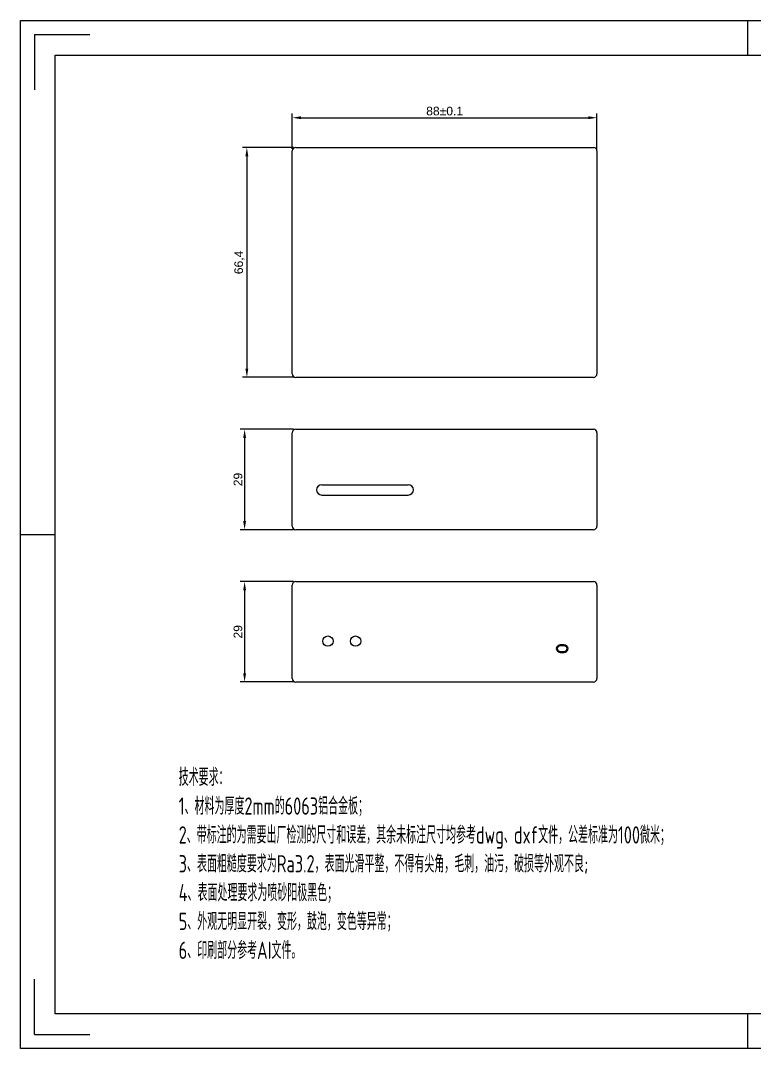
# Model space of a CAD drawing. Header units: millimetres. Extents: x 3075 to 3495, y 1278 to 1575.
# Drawn here: x 3075.3 to 3287.5, y 1277.7 to 1574.7 of the extents above; entities that cross this region are included whole.
import ezdxf

# ---------------------------------------------------------------- set-up
doc = ezdxf.new("R2010")
doc.units = ezdxf.units.MM
doc.layers.add('可见', color=7, linetype='Continuous', lineweight=50)
doc.layers.add('图框', color=7, linetype='Continuous')
doc.layers.add('标注、技术要求', color=1, linetype='Continuous')
doc.styles.get("Standard").update_dxf_attribs({"font": 'arial.ttf'})
doc.styles.add('陈杰（2）', font='gbenor.shx', dxfattribs={"width": 0.8, "bigfont": 'gbcbig.shx'})
doc.dimstyles.new('ISO-25', dxfattribs={"dimtxt": 2.5, "dimasz": 2.5, "dimexe": 1.25, "dimexo": 0.625, "dimtad": 1, "dimtxsty": 'Standard', "dimcen": 2.5, "dimadec": 0, "dimazin": 0, "dimtfac": 1, "dimtmove": 0, "dimatfit": 3, "dimfxl": 1, "dimarcsym": 0})

# ---------------------------------------------------------------- blocks, each defined once
blk = doc.blocks.new('*D1')
at = {"layer": 'Defpoints', "color": 0, "transparency": 16777216}
for p in [(3241.78, 1546.67), (3153.78, 1537.06), (3241.78, 1537.06)]:
    blk.add_point(p, dxfattribs=at)
at = {"layer": '标注、技术要求', "color": 0, "lineweight": -2, "transparency": 16777216}
for p, q in [((3153.78, 1537.68), (3153.78, 1547.92)), ((3241.78, 1537.68), (3241.78, 1547.92)), ((3156.28, 1546.67), (3239.28, 1546.67))]:
    blk.add_line(p, q, dxfattribs=at)
at = {"layer": '标注、技术要求', "color": 0, "transparency": 16777216}
for points in [[(3156.28, 1547.09), (3156.28, 1546.26), (3153.78, 1546.67)], [(3239.28, 1547.09), (3239.28, 1546.26), (3241.78, 1546.67)]]:
    blk.add_solid(points, dxfattribs=at)
at = {"layer": '标注、技术要求', "color": 0, "transparency": 16777216, "insert": (3197.78, 1548.58), "char_height": 2.5, "width": 3.5897, "attachment_point": 5}
blk.add_mtext('88±0.1', dxfattribs=at)
blk = doc.blocks.new('*D2')
at = {"layer": 'Defpoints', "color": 0, "transparency": 16777216}
for p in [(3154.78, 1538.06), (3140.66, 1471.66), (3154.78, 1471.66)]:
    blk.add_point(p, dxfattribs=at)
at = {"layer": '标注、技术要求', "color": 0, "lineweight": -2, "transparency": 16777216}
for p, q in [((3154.15, 1538.06), (3139.41, 1538.06)), ((3140.66, 1535.56), (3140.66, 1474.16)), ((3154.15, 1471.66), (3139.41, 1471.66))]:
    blk.add_line(p, q, dxfattribs=at)
at = {"layer": '标注、技术要求', "color": 0, "transparency": 16777216}
for points in [[(3140.24, 1535.56), (3141.07, 1535.56), (3140.66, 1538.06)], [(3140.24, 1474.16), (3141.07, 1474.16), (3140.66, 1471.66)]]:
    blk.add_solid(points, dxfattribs=at)
at = {"layer": '标注、技术要求', "color": 0, "transparency": 16777216, "insert": (3138.53, 1504.86), "char_height": 2.5, "attachment_point": 5, "rotation": 90}
blk.add_mtext('66,4', dxfattribs=at)
blk = doc.blocks.new('*D3')
at = {"layer": 'Defpoints', "color": 0, "transparency": 16777216}
for p in [(3154.78, 1456.64), (3140.01, 1427.64), (3154.78, 1427.64)]:
    blk.add_point(p, dxfattribs=at)
at = {"layer": '标注、技术要求', "color": 0, "lineweight": -2, "transparency": 16777216}
for p, q in [((3154.15, 1456.64), (3138.76, 1456.64)), ((3140.01, 1454.14), (3140.01, 1430.14)), ((3154.15, 1427.64), (3138.76, 1427.64))]:
    blk.add_line(p, q, dxfattribs=at)
at = {"layer": '标注、技术要求', "color": 0, "transparency": 16777216}
for points in [[(3139.59, 1454.14), (3140.42, 1454.14), (3140.01, 1456.64)], [(3139.59, 1430.14), (3140.42, 1430.14), (3140.01, 1427.64)]]:
    blk.add_solid(points, dxfattribs=at)
at = {"layer": '标注、技术要求', "color": 0, "transparency": 16777216, "insert": (3138.1, 1442.14), "char_height": 2.5, "attachment_point": 5, "rotation": 90}
blk.add_mtext('29', dxfattribs=at)
blk = doc.blocks.new('*D4')
at = {"layer": 'Defpoints', "color": 0, "transparency": 16777216}
for p in [(3154.78, 1412.63), (3140.01, 1383.63), (3154.78, 1383.63)]:
    blk.add_point(p, dxfattribs=at)
at = {"layer": '标注、技术要求', "color": 0, "lineweight": -2, "transparency": 16777216}
for p, q in [((3154.15, 1412.63), (3138.76, 1412.63)), ((3140.01, 1410.13), (3140.01, 1386.13)), ((3154.15, 1383.63), (3138.76, 1383.63))]:
    blk.add_line(p, q, dxfattribs=at)
at = {"layer": '标注、技术要求', "color": 0, "transparency": 16777216}
for points in [[(3139.59, 1410.13), (3140.42, 1410.13), (3140.01, 1412.63)], [(3139.59, 1386.13), (3140.42, 1386.13), (3140.01, 1383.63)]]:
    blk.add_solid(points, dxfattribs=at)
at = {"layer": '标注、技术要求', "color": 0, "transparency": 16777216, "insert": (3138.1, 1398.13), "char_height": 2.5, "attachment_point": 5, "rotation": 90}
blk.add_mtext('29', dxfattribs=at)

msp = doc.modelspace()

# ---------------------------------------------------------------- linework, layer by layer
for p, q in [((3153.777, 1472.658), (3153.777, 1537.058)), ((3154.777, 1538.058), (3240.777, 1538.058)), ((3241.777, 1537.058), (3241.777, 1472.658)), ((3240.777, 1471.658), (3154.777, 1471.658)), ((3153.777, 1428.642), (3153.777, 1455.642)), ((3154.777, 1456.642), (3240.777, 1456.642)), ((3241.777, 1455.642), (3241.777, 1428.642)), ((3162.277, 1440.642), (3187.277, 1440.642)), ((3162.277, 1437.642), (3187.277, 1437.642)), ((3240.777, 1427.642), (3154.777, 1427.642)), ((3153.777, 1384.627), (3153.777, 1411.627)), ((3154.777, 1412.627), (3240.777, 1412.627)), ((3241.777, 1411.627), (3241.777, 1384.627)), ((3240.777, 1383.627), (3154.777, 1383.627))]:
    msp.add_line(p, q)
for centre in [(3164.065, 1395.437), (3172.065, 1395.437)]:
    msp.add_circle(centre, 1.5)
for centre, radius, start, end in [((3154.777, 1537.058), 1, 90, 180), ((3240.777, 1537.058), 1, 0, 90), ((3154.777, 1472.658), 1, 180, 270), ((3240.777, 1472.658), 1, 270, 0), ((3154.777, 1455.642), 1, 90, 180), ((3240.777, 1455.642), 1, 0, 90), ((3162.277, 1439.142), 1.5, 90, 270), ((3187.277, 1439.142), 1.5, 270, 90), ((3154.777, 1428.642), 1, 180, 270), ((3240.777, 1428.642), 1, 270, 0), ((3154.777, 1411.627), 1, 90, 180), ((3240.777, 1411.627), 1, 0, 90), ((3154.777, 1384.627), 1, 180, 270), ((3240.777, 1384.627), 1, 270, 0)]:
    msp.add_arc(centre, radius, start, end)
at = {"layer": '可见'}
for p, q in [((3232.227, 1394.277), (3231.227, 1394.277)), ((3232.227, 1392.277), (3231.227, 1392.277))]:
    msp.add_line(p, q, dxfattribs=at)
for centre, start, end in [((3231.227, 1393.277), 90, 270), ((3232.227, 1393.277), 270, 90)]:
    msp.add_arc(centre, 1, start, end, dxfattribs=at)
at = {"layer": '图框'}
for p, q in [((3075.301, 1277.748), (3075.301, 1574.748)), ((3075.301, 1574.748), (3495.301, 1574.748)), ((3285.301, 1564.748), (3285.301, 1574.748)), ((3079.301, 1570.748), (3079.301, 1554.748)), ((3079.301, 1570.748), (3095.301, 1570.748)), ((3085.301, 1287.748), (3085.301, 1564.748)), ((3085.301, 1564.748), (3485.301, 1564.748)), ((3075.301, 1426.248), (3085.301, 1426.248)), ((3079.301, 1281.748), (3079.301, 1297.748)), ((3485.301, 1287.748), (3085.301, 1287.748)), ((3285.301, 1277.748), (3285.301, 1287.748)), ((3079.301, 1281.748), (3095.301, 1281.748)), ((3495.301, 1277.748), (3075.301, 1277.748))]:
    msp.add_line(p, q, dxfattribs=at)

# ---------------------------------------------------------------- texts
at = {"layer": '标注、技术要求', "insert": (3120.967, 1358.613), "char_height": 5, "attachment_point": 1, "style": '陈杰（2）'}
msp.add_mtext_dynamic_manual_height_columns('技术要求：\\P1、材料为厚度2mm的6063铝合金板；\\P2、带标注的为需要出厂检测的尺寸和误差，其余未标注尺寸均参考dwg、dxf文件，公差标准为100微米；\\P3、表面粗糙度要求为Ra3.2，表面光滑平整，不得有尖角，毛刺，油污，破损等外观不良;\\P4、表面处理要求为喷砂阳极黑色；\\P5、外观无明显开裂，变形，鼓泡，变色等异常；\\P6、印刷部分参考AI文件。', width=146.90326, gutter_width=99.965, heights=[0], dxfattribs=at)

# ---------------------------------------------------------------- dimensions: what is measured, and where the dimension line sits
at = {"layer": '标注、技术要求'}
dim = msp.add_linear_dim(base=(3241.777, 1546.675), p1=(3153.777, 1537.058), p2=(3241.777, 1537.058), angle=180, text='<>±0.1', dimstyle='ISO-25', dxfattribs=at)
dim.commit()
dim.dimension.update_dxf_attribs({"geometry": '*D1', "text_midpoint": (3197.777, 1548.576)})
for base, p1, p2, picture, middle in [((3140.656, 1471.658), (3154.777, 1538.058), (3154.777, 1471.658), '*D2', (3138.529, 1504.858)), ((3140.006, 1427.642), (3154.777, 1456.642), (3154.777, 1427.642), '*D3', (3138.105, 1442.142)), ((3140.006, 1383.627), (3154.777, 1412.627), (3154.777, 1383.627), '*D4', (3138.105, 1398.127))]:
    dim = msp.add_linear_dim(base=base, p1=p1, p2=p2, angle=90, dimstyle='ISO-25', dxfattribs=at)
    dim.commit()
    dim.dimension.update_dxf_attribs({"geometry": picture, "text_midpoint": middle})

doc.saveas('drawing.dxf')
